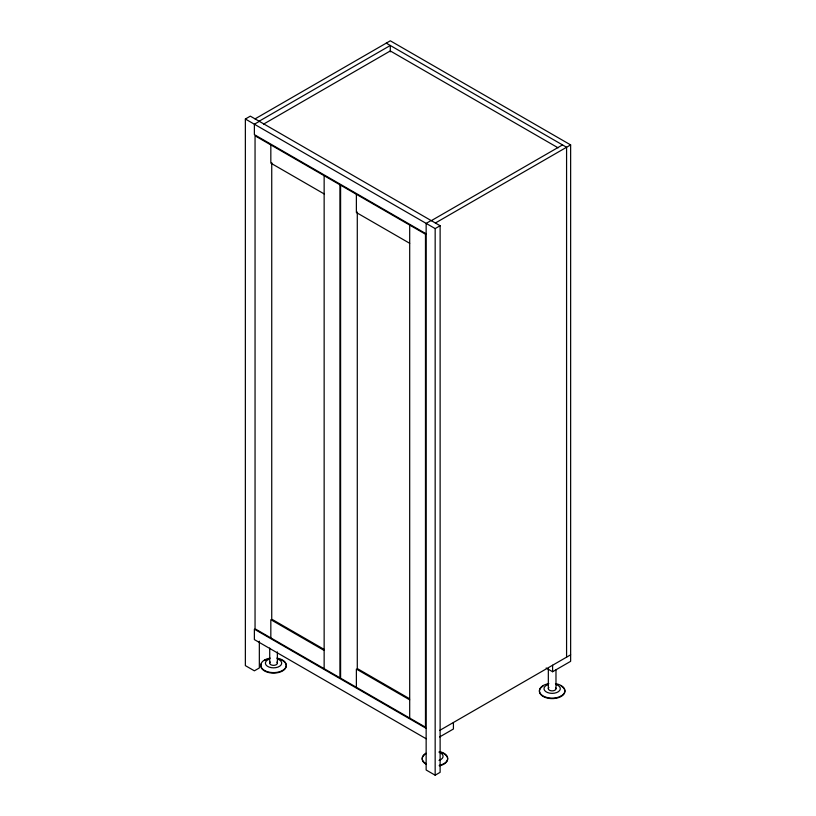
<?xml version="1.0" encoding="UTF-8"?>
<svg xmlns="http://www.w3.org/2000/svg" width="816" height="816" viewBox="0 0 816 816"><rect width="100%" height="100%" fill="white"/><g stroke="black" fill="none" stroke-linecap="round" stroke-linejoin="round"><path stroke-width="1.22" d="M259.335 641.203L259.335 667.967L254.378 670.823L245.361 665.621L245.361 119.014L250.318 116.147L440.12 225.736L440.12 772.334L435.163 775.2L426.146 769.998L426.146 223.39L431.103 220.524M255.051 118.881L390.303 40.8L570.639 144.911L570.639 661.327L552.605 671.741L546.159 668.018M259.111 121.227L390.303 45.482L390.303 51.857M259.335 121.36L254.378 124.226L254.378 134.63L426.146 233.804M263.527 124.144L390.303 50.949L558.103 147.829M431.327 220.657L562.52 144.911M435.387 223.003L570.639 144.911M245.361 119.014L435.163 228.592L440.12 225.736M439.63 730.453L570.639 654.82M439.63 736.96L453.421 729.004L453.421 722.497M386.243 43.146L566.579 147.257L566.579 657.166M324.146 193.912L270.83 163.139L270.83 144.911M409.693 243.301L356.378 212.527L356.378 194.3M323.962 649.312L271.738 619.16L271.738 162.608M409.499 698.7L357.286 668.549L357.286 212.007M324.146 650.454L270.83 619.681L270.83 637.898M409.693 699.842L356.378 669.069L356.378 687.286M426.146 728.351L254.378 629.177L254.378 639.591L426.146 738.755M561.173 695.966L561.173 696.466A12.75 7.364 0 0 1 543.14 696.466A12.75 7.364 0 0 1 543.14 686.052M555.982 669.895L555.982 688.704M552.605 665.234L552.605 671.741M548.332 668.539L548.332 688.602M435.163 228.592L435.163 775.2M409.693 225.083L409.693 718.07M324.146 175.695L324.146 668.681M277.369 651.913L277.369 663.204M269.719 648.047L269.719 663.092M264.527 660.042L264.527 660.542A12.75 7.364 0 0 1 267.169 659.379M555.512 687.602A3.825 2.213 0 0 1 554.788 690.254A3.825 2.213 0 0 1 550.157 690.54L549.382 690.183A3.825 2.213 0 0 1 548.882 687.511M555.451 683.645A12.75 7.364 0 0 1 562.601 694.977A12.75 7.364 0 0 1 541.712 694.977A12.75 7.364 0 0 1 548.852 683.645M561.173 686.052A12.75 7.364 0 0 1 561.173 696.466M556.237 684.573A8.16 4.712 0 0 1 558.399 691.682A8.16 4.712 0 0 1 545.904 691.682A8.16 4.712 0 0 1 548.077 684.573M276.899 662.092A3.825 2.213 0 0 1 276.175 664.744A3.825 2.213 0 0 1 271.544 665.03L270.769 664.673A3.825 2.213 0 0 1 270.269 662M276.838 658.135A12.75 7.364 0 0 1 283.988 669.467A12.75 7.364 0 0 1 263.099 669.467A12.75 7.364 0 0 1 270.239 658.135M279.919 659.379A12.75 7.364 0 0 1 285.1 668.865A12.75 7.364 0 0 1 269.178 672.67A12.75 7.364 0 0 1 261.222 663.847M277.624 659.073A8.16 4.712 0 0 1 279.786 666.172A8.16 4.712 0 0 1 267.291 666.172A8.16 4.712 0 0 1 269.464 659.073M439.294 751.516A12.75 7.364 0 0 1 447.688 758.431A12.75 7.364 0 0 1 439.294 765.347M425.921 763.633A12.75 7.364 0 0 1 425.921 753.219M441.313 752.556A12.75 7.364 0 0 1 447.637 759.574A12.75 7.364 0 0 1 439.294 765.847M425.921 764.133A12.75 7.364 0 0 1 425.921 753.729M439.018 752.25A8.16 4.712 0 0 1 439.018 760.41M339.925 184.804L255.051 135.803L255.051 628.789L339.925 677.79L339.925 184.804M425.473 234.192L340.598 185.191L340.598 678.178L425.473 727.178L425.473 234.192"/></g></svg>
